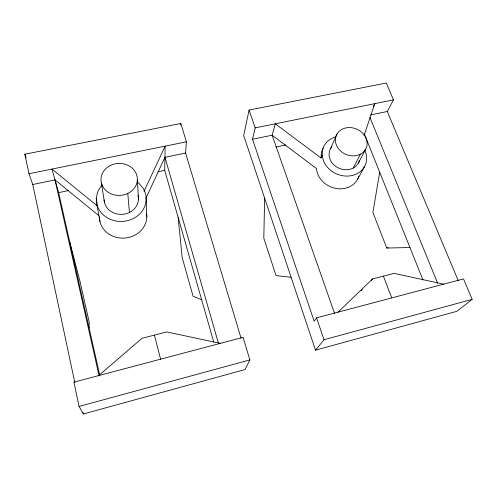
<?xml version="1.0" encoding="UTF-8"?>
<svg xmlns="http://www.w3.org/2000/svg" width="497" height="497" viewBox="0 0 497 497"><rect width="100%" height="100%" fill="white"/><g stroke="black" fill="none" stroke-linecap="round" stroke-linejoin="round"><path stroke-width="0.75" d="M89.106 327.914L89.199 322.106L80.06 281.675L69.717 241.871M213.778 342.222L164.712 170.378L165.147 146.137L143.968 191.401M264.628 198.11L263.814 238.193L276.052 275.599L291.124 277.295M180.759 125.014L180.84 123.486L24.85 154.2L28.981 173.733L32.746 184.511L74.792 382.479M241.095 338.271L185.592 153.033L186.381 141.831L180.84 123.486M334.562 313.427L272.12 135.215L275.307 123.809L320.994 157.971L321.354 152.846A22.589 19.333 23.3 0 1 323.187 148.149M364.705 150.1A22.75 19.433 23.3 0 1 352.553 175.41A22.75 19.433 23.3 0 1 323.33 160.444L322.149 155.226L322.516 150.069A22.75 19.433 23.3 0 1 335.655 136.936M379.72 172.266L372.88 212.381L386.765 248.04L409.944 247.525M99.984 221.687L96.828 204.199L96.281 198.396L97.462 192.643A24.974 22.247 -3.1 0 1 102.189 185.027M249.065 110.048L243.71 135.594L315.508 350.174L456.755 311.346L472.15 299.374L463.502 278.904L316.564 317.844L314.179 321.242L252.519 139.253L255.178 127.891L249.065 110.048L386.299 83.024L393.469 99.86L387.293 111.496L370.569 114.944M364.046 135.625L374.763 103.656L373.415 106.383M320.994 157.971L322.149 155.226M330.586 148.615L336.916 134.109M145.727 198.67L164.948 157.288L185.592 153.033M249.867 359.921L245.058 369.538L83.409 413.976L79.066 406.44L73.923 382.15L243.07 337.326L249.867 359.921L79.066 406.44M353.212 168.079L360.437 154.176M358.325 163.146L365.705 149.119A16.252 13.742 23.1 0 0 349.751 127.567A16.252 13.742 23.1 0 0 338.302 148.473A16.252 13.742 23.1 0 0 365.705 149.119M357.517 179.405L364.618 166.439M371.278 280.575L372.62 278.916L394.127 273.381L443.691 284.16M315.508 350.174L324.013 339.724L472.15 299.374M338.016 312.159L372.62 278.916M361.226 290.726L362.325 289.664M98.686 375.583L142.005 338.295L166.725 331.928L220.326 343.352M386.765 248.04L388.213 247.68M97.083 205.733L51.949 169.079L58.621 192.631L68.474 190.562M157.891 171.807L164.712 170.378M275.953 147.044L285.8 144.975M32.746 184.511L55.024 179.926L98.866 215.63M252.519 139.253L272.12 135.215L316.514 168.576A21.967 18.942 23.5 0 0 336.071 188.456A21.967 18.942 23.5 0 0 358.859 176.118M28.981 173.733L186.381 141.831M255.178 127.891L393.469 99.86M201.645 299.716L193.078 296.249L182.163 257.514L178.174 217.518M387.293 111.496L458.215 280.569M369.93 117.41L437.664 283.259M364.313 133.898L422.966 279.948M383.411 276.139L391.735 297.927M24.85 154.2L26.08 157.791M316.564 317.844L324.013 339.724M164.948 157.288L218.388 343.042M154.405 335.102L160.593 359.182M58.621 192.631L99.673 374.819M55.024 179.926L99.127 376.005M83.086 412.46L83.409 413.976M96.281 198.396L96.66 200.527M96.915 201.956L97.17 203.379M101.413 183.002L104.488 202.552M127.791 193.451L129.437 212.461M137.358 179.709A18.19 16.016 -2.2 0 1 109.651 193.147A18.19 16.016 -2.2 0 1 110.533 165.402A18.19 16.016 -2.2 0 1 137.358 179.709L138.47 199.285M146.18 199.452L146.789 217.003M359.362 160.537A15.674 13.388 23.3 0 1 338.221 167.862A15.674 13.388 23.3 0 1 331.797 146.888M138.011 195.327A17.202 15.326 -3.1 0 1 123.641 214.213A17.202 15.326 -3.1 0 1 104.097 199.887M96.828 204.199A24.974 22.247 -3.1 0 0 129.903 219.972A24.974 22.247 -3.1 0 0 143.173 188.363L139.396 183.753A24.974 22.247 -3.1 0 0 137.657 182.275M146.565 213.536A23.688 21.315 -4 0 1 126.145 237.933A23.688 21.315 -4 0 1 99.599 219.618M99.468 218.214A23.688 21.315 -4 0 1 99.437 216.816"/></g></svg>
